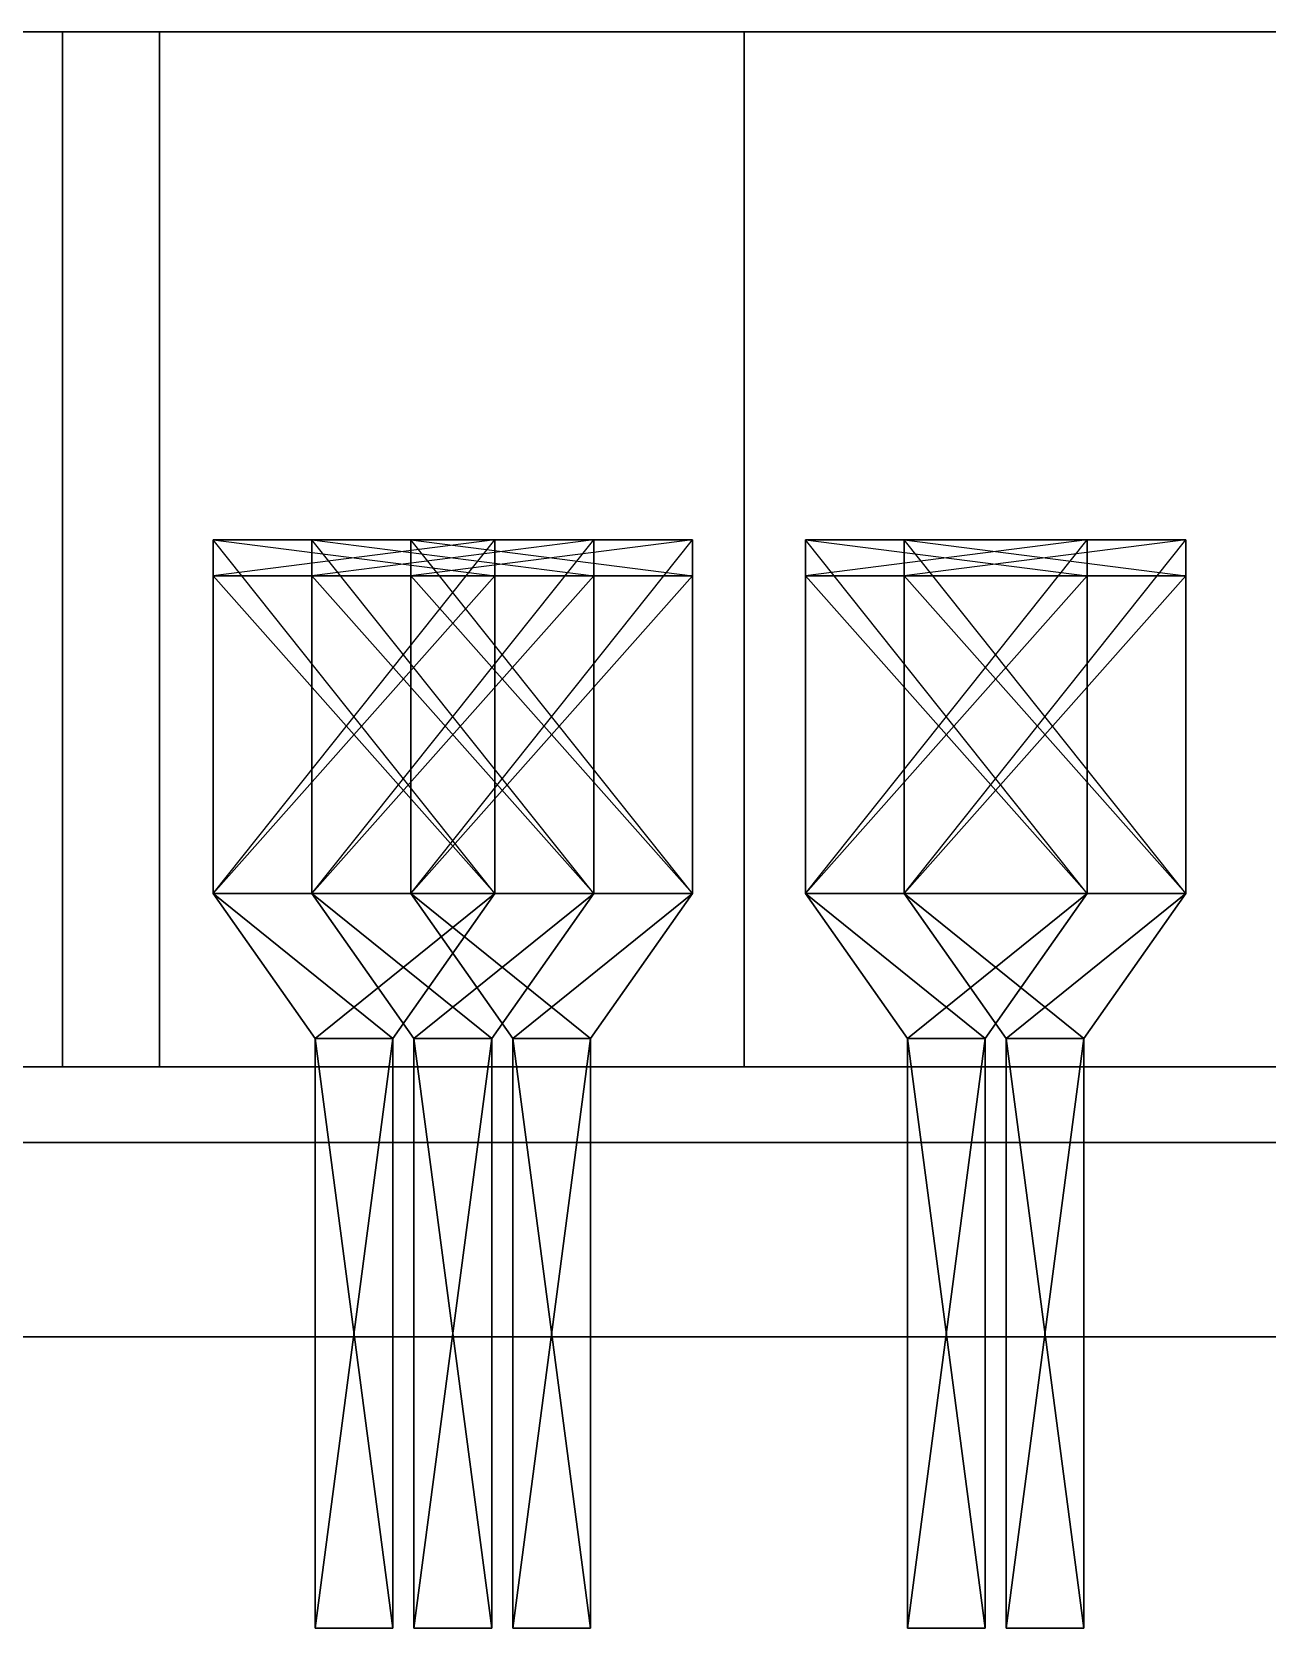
# Model space of a CAD drawing. Extents: x -2.5 to 50.3, y -2 to 6.5.
# Drawn here: x 20.69 to 27.05, y -2 to 6.22 of the extents above; entities that cross this region are included whole.
import ezdxf

# ---------------------------------------------------------------- set-up
doc = ezdxf.new("R2010")
doc.units = 0
doc.layers.add('UB3D', color=1, linetype='CONTINUOUS')

msp = doc.modelspace()

# ---------------------------------------------------------------- linework, layer by layer
at = {"layer": 'UB3D', "color": 27}
for points in [[(2.56, 0.89, -51.69), (24.36, 0.89, -51.69), (24.36, 6.22, -51.69), (2.56, 6.22, -51.69)], [(24.36, 0.89, -59.56), (2.56, 0.89, -59.56), (2.56, 6.22, -59.56), (24.36, 6.22, -59.56)], [(2.56, 6.22, -59.56), (24.36, 6.22, -59.56), (24.36, 6.22, -51.69)], [(2.56, 6.22, -59.56), (24.36, 6.22, -51.69), (2.56, 6.22, -51.69)], [(42.65, 0.89, -12.82), (20.85, 0.89, -12.82), (20.85, 6.22, -12.82), (42.65, 6.22, -12.82)], [(20.85, 0.89, -12.82), (20.85, 0.89, -4.95), (20.85, 6.22, -4.95), (20.85, 6.22, -12.82)], [(20.85, 0.89, -4.95), (42.65, 0.89, -4.95), (42.65, 6.22, -4.95), (20.85, 6.22, -4.95)], [(42.65, 6.22, -4.95), (20.85, 6.22, -4.95), (20.85, 6.22, -12.82)], [(42.65, 6.22, -4.95), (20.85, 6.22, -12.82), (42.65, 6.22, -12.82)], [(43.15, 0.89, -27.55), (21.35, 0.89, -27.55), (21.35, 6.22, -27.55), (43.15, 6.22, -27.55)], [(21.35, 0.89, -27.55), (21.35, 0.89, -19.68), (21.35, 6.22, -19.68), (21.35, 6.22, -27.55)], [(21.35, 0.89, -19.68), (43.15, 0.89, -19.68), (43.15, 6.22, -19.68), (21.35, 6.22, -19.68)], [(43.15, 6.22, -19.68), (21.35, 6.22, -19.68), (21.35, 6.22, -27.55)], [(43.15, 6.22, -19.68), (21.35, 6.22, -27.55), (43.15, 6.22, -27.55)], [(24.36, 0.89, -51.69), (24.36, 0.89, -59.56), (24.36, 6.22, -59.56), (24.36, 6.22, -51.69)], [(2.56, 0.89, -51.69), (24.36, 0.89, -51.69), (24.36, 0.89, -59.56)], [(2.56, 0.89, -51.69), (24.36, 0.89, -59.56), (2.56, 0.89, -59.56)], [(42.65, 0.89, -12.82), (20.85, 0.89, -12.82), (20.85, 0.89, -4.95)], [(42.65, 0.89, -12.82), (20.85, 0.89, -4.95), (42.65, 0.89, -4.95)], [(43.15, 0.89, -27.55), (21.35, 0.89, -27.55), (21.35, 0.89, -19.68)], [(43.15, 0.89, -27.55), (21.35, 0.89, -19.68), (43.15, 0.89, -19.68)]]:
    msp.add_3dface(points, dxfattribs=at)
at = {"layer": 'UB3D', "color": 254}
for points in [[(21.627, 1.783375, -51.716), (23.077, 1.783375, -51.716), (21.627, 3.605, -51.716)], [(23.077, 1.783375, -51.716), (21.627, 3.605, -51.716), (23.077, 3.605, -51.716)], [(21.627, 3.605, -51.716), (23.077, 3.605, -51.716), (21.627, 3.605, -53.816)], [(23.077, 3.605, -51.716), (21.627, 3.605, -53.816), (23.077, 3.605, -53.816)], [(21.627, 3.605, -53.816), (23.077, 3.605, -53.816), (21.627, 3.418166, -53.816)], [(23.077, 3.605, -53.816), (21.627, 3.418166, -53.816), (23.077, 3.418166, -53.816)], [(21.627, 1.783375, -51.716), (21.627, 3.418166, -51.916), (21.627, 3.605, -51.716)], [(21.627, 3.418166, -51.916), (21.627, 3.605, -51.716), (21.627, 3.418166, -53.816)], [(21.627, 3.605, -51.716), (21.627, 3.418166, -53.816), (21.627, 3.605, -53.816)], [(23.077, 1.783375, -59.536), (21.627, 1.783375, -59.536), (23.077, 3.605, -59.536)], [(21.627, 1.783375, -59.536), (23.077, 3.605, -59.536), (21.627, 3.605, -59.536)], [(23.077, 3.605, -59.536), (21.627, 3.605, -59.536), (23.077, 3.605, -57.436)], [(21.627, 3.605, -59.536), (23.077, 3.605, -57.436), (21.627, 3.605, -57.436)], [(23.077, 3.605, -57.436), (21.627, 3.605, -57.436), (23.077, 3.418166, -57.436)], [(21.627, 3.605, -57.436), (23.077, 3.418166, -57.436), (21.627, 3.418166, -57.436)], [(21.627, 1.783375, -59.536), (21.627, 1.783375, -59.336), (21.627, 3.605, -59.536)], [(21.627, 1.783375, -59.336), (21.627, 3.605, -59.536), (21.627, 3.418166, -59.336)], [(21.627, 3.605, -59.536), (21.627, 3.418166, -59.336), (21.627, 3.605, -57.436)], [(21.627, 3.418166, -59.336), (21.627, 3.605, -57.436), (21.627, 3.418166, -57.436)], [(22.135, 1.783375, -4.98), (23.585, 1.783375, -4.98), (22.135, 3.605, -4.98)], [(23.585, 1.783375, -4.98), (22.135, 3.605, -4.98), (23.585, 3.605, -4.98)], [(22.135, 3.605, -4.98), (23.585, 3.605, -4.98), (22.135, 3.605, -7.08)], [(23.585, 3.605, -4.98), (22.135, 3.605, -7.08), (23.585, 3.605, -7.08)], [(22.135, 3.605, -7.08), (23.585, 3.605, -7.08), (22.135, 3.418166, -7.08)], [(23.585, 3.605, -7.08), (22.135, 3.418166, -7.08), (23.585, 3.418166, -7.08)], [(22.135, 1.783375, -4.98), (22.135, 3.418166, -5.18), (22.135, 3.605, -4.98)], [(22.135, 3.418166, -5.18), (22.135, 3.605, -4.98), (22.135, 3.418166, -7.08)], [(22.135, 3.605, -4.98), (22.135, 3.418166, -7.08), (22.135, 3.605, -7.08)], [(23.585, 1.783375, -12.8), (22.135, 1.783375, -12.8), (23.585, 3.605, -12.8)], [(22.135, 1.783375, -12.8), (23.585, 3.605, -12.8), (22.135, 3.605, -12.8)], [(23.585, 3.605, -12.8), (22.135, 3.605, -12.8), (23.585, 3.605, -10.7)], [(22.135, 3.605, -12.8), (23.585, 3.605, -10.7), (22.135, 3.605, -10.7)], [(23.585, 3.605, -10.7), (22.135, 3.605, -10.7), (23.585, 3.418166, -10.7)], [(22.135, 3.605, -10.7), (23.585, 3.418166, -10.7), (22.135, 3.418166, -10.7)], [(22.135, 1.783375, -12.8), (22.135, 1.783375, -12.6), (22.135, 3.605, -12.8)], [(22.135, 1.783375, -12.6), (22.135, 3.605, -12.8), (22.135, 3.418166, -12.6)], [(22.135, 3.605, -12.8), (22.135, 3.418166, -12.6), (22.135, 3.605, -10.7)], [(22.135, 3.418166, -12.6), (22.135, 3.605, -10.7), (22.135, 3.418166, -10.7)], [(22.643, 1.783375, -19.712), (24.093, 1.783375, -19.712), (22.643, 3.605, -19.712)], [(24.093, 1.783375, -19.712), (22.643, 3.605, -19.712), (24.093, 3.605, -19.712)], [(22.643, 3.605, -19.712), (24.093, 3.605, -19.712), (22.643, 3.605, -21.812)], [(24.093, 3.605, -19.712), (22.643, 3.605, -21.812), (24.093, 3.605, -21.812)], [(22.643, 3.605, -21.812), (24.093, 3.605, -21.812), (22.643, 3.418166, -21.812)], [(24.093, 3.605, -21.812), (22.643, 3.418166, -21.812), (24.093, 3.418166, -21.812)], [(22.643, 1.783375, -19.712), (22.643, 3.418166, -19.912), (22.643, 3.605, -19.712)], [(22.643, 3.418166, -19.912), (22.643, 3.605, -19.712), (22.643, 3.418166, -21.812)], [(22.643, 3.605, -19.712), (22.643, 3.418166, -21.812), (22.643, 3.605, -21.812)], [(24.093, 1.783375, -27.532), (22.643, 1.783375, -27.532), (24.093, 3.605, -27.532)], [(22.643, 1.783375, -27.532), (24.093, 3.605, -27.532), (22.643, 3.605, -27.532)], [(24.093, 3.605, -27.532), (22.643, 3.605, -27.532), (24.093, 3.605, -25.432)], [(22.643, 3.605, -27.532), (24.093, 3.605, -25.432), (22.643, 3.605, -25.432)], [(24.093, 3.605, -25.432), (22.643, 3.605, -25.432), (24.093, 3.418166, -25.432)], [(22.643, 3.605, -25.432), (24.093, 3.418166, -25.432), (22.643, 3.418166, -25.432)], [(22.643, 1.783375, -27.532), (22.643, 1.783375, -27.332), (22.643, 3.605, -27.532)], [(22.643, 1.783375, -27.332), (22.643, 3.605, -27.532), (22.643, 3.418166, -27.332)], [(22.643, 3.605, -27.532), (22.643, 3.418166, -27.332), (22.643, 3.605, -25.432)], [(22.643, 3.418166, -27.332), (22.643, 3.605, -25.432), (22.643, 3.418166, -25.432)], [(23.077, 1.783375, -51.716), (23.077, 1.783375, -51.916), (23.077, 3.605, -51.716)], [(23.077, 1.783375, -51.916), (23.077, 3.605, -51.716), (23.077, 3.418166, -51.916)], [(23.077, 3.605, -51.716), (23.077, 3.418166, -51.916), (23.077, 3.605, -53.816)], [(23.077, 3.418166, -51.916), (23.077, 3.605, -53.816), (23.077, 3.418166, -53.816)], [(23.077, 1.783375, -59.536), (23.077, 3.418166, -59.336), (23.077, 3.605, -59.536)], [(23.077, 3.418166, -59.336), (23.077, 3.605, -59.536), (23.077, 3.418166, -57.436)], [(23.077, 3.605, -59.536), (23.077, 3.418166, -57.436), (23.077, 3.605, -57.436)], [(23.585, 1.783375, -4.98), (23.585, 1.783375, -5.18), (23.585, 3.605, -4.98)], [(23.585, 1.783375, -5.18), (23.585, 3.605, -4.98), (23.585, 3.418166, -5.18)], [(23.585, 3.605, -4.98), (23.585, 3.418166, -5.18), (23.585, 3.605, -7.08)], [(23.585, 3.418166, -5.18), (23.585, 3.605, -7.08), (23.585, 3.418166, -7.08)], [(23.585, 1.783375, -12.8), (23.585, 3.418166, -12.6), (23.585, 3.605, -12.8)], [(23.585, 3.418166, -12.6), (23.585, 3.605, -12.8), (23.585, 3.418166, -10.7)], [(23.585, 3.605, -12.8), (23.585, 3.418166, -10.7), (23.585, 3.605, -10.7)], [(24.093, 1.783375, -19.712), (24.093, 1.783375, -19.912), (24.093, 3.605, -19.712)], [(24.093, 1.783375, -19.912), (24.093, 3.605, -19.712), (24.093, 3.418166, -19.912)], [(24.093, 3.605, -19.712), (24.093, 3.418166, -19.912), (24.093, 3.605, -21.812)], [(24.093, 3.418166, -19.912), (24.093, 3.605, -21.812), (24.093, 3.418166, -21.812)], [(24.093, 1.783375, -27.532), (24.093, 3.418166, -27.332), (24.093, 3.605, -27.532)], [(24.093, 3.418166, -27.332), (24.093, 3.605, -27.532), (24.093, 3.418166, -25.432)], [(24.093, 3.605, -27.532), (24.093, 3.418166, -25.432), (24.093, 3.605, -25.432)], [(26.125, 1.783375, -12.8), (24.675, 1.783375, -12.8), (26.125, 3.605, -12.8)], [(24.675, 1.783375, -12.8), (26.125, 3.605, -12.8), (24.675, 3.605, -12.8)], [(26.125, 3.605, -12.8), (24.675, 3.605, -12.8), (26.125, 3.605, -10.7)], [(24.675, 3.605, -12.8), (26.125, 3.605, -10.7), (24.675, 3.605, -10.7)], [(26.125, 3.605, -10.7), (24.675, 3.605, -10.7), (26.125, 3.418166, -10.7)], [(24.675, 3.605, -10.7), (26.125, 3.418166, -10.7), (24.675, 3.418166, -10.7)], [(24.675, 1.783375, -12.8), (24.675, 1.783375, -12.6), (24.675, 3.605, -12.8)], [(24.675, 1.783375, -12.6), (24.675, 3.605, -12.8), (24.675, 3.418166, -12.6)], [(24.675, 3.605, -12.8), (24.675, 3.418166, -12.6), (24.675, 3.605, -10.7)], [(24.675, 3.418166, -12.6), (24.675, 3.605, -10.7), (24.675, 3.418166, -10.7)], [(24.675, 1.783375, -4.98), (26.125, 1.783375, -4.98), (24.675, 3.605, -4.98)], [(26.125, 1.783375, -4.98), (24.675, 3.605, -4.98), (26.125, 3.605, -4.98)], [(24.675, 3.605, -4.98), (26.125, 3.605, -4.98), (24.675, 3.605, -7.08)], [(26.125, 3.605, -4.98), (24.675, 3.605, -7.08), (26.125, 3.605, -7.08)], [(24.675, 3.605, -7.08), (26.125, 3.605, -7.08), (24.675, 3.418166, -7.08)], [(26.125, 3.605, -7.08), (24.675, 3.418166, -7.08), (26.125, 3.418166, -7.08)], [(24.675, 1.783375, -4.98), (24.675, 3.418166, -5.18), (24.675, 3.605, -4.98)], [(24.675, 3.418166, -5.18), (24.675, 3.605, -4.98), (24.675, 3.418166, -7.08)], [(24.675, 3.605, -4.98), (24.675, 3.418166, -7.08), (24.675, 3.605, -7.08)], [(26.633, 1.783375, -27.532), (25.183, 1.783375, -27.532), (26.633, 3.605, -27.532)], [(25.183, 1.783375, -27.532), (26.633, 3.605, -27.532), (25.183, 3.605, -27.532)], [(26.633, 3.605, -27.532), (25.183, 3.605, -27.532), (26.633, 3.605, -25.432)], [(25.183, 3.605, -27.532), (26.633, 3.605, -25.432), (25.183, 3.605, -25.432)], [(26.633, 3.605, -25.432), (25.183, 3.605, -25.432), (26.633, 3.418166, -25.432)], [(25.183, 3.605, -25.432), (26.633, 3.418166, -25.432), (25.183, 3.418166, -25.432)], [(25.183, 1.783375, -27.532), (25.183, 1.783375, -27.332), (25.183, 3.605, -27.532)], [(25.183, 1.783375, -27.332), (25.183, 3.605, -27.532), (25.183, 3.418166, -27.332)], [(25.183, 3.605, -27.532), (25.183, 3.418166, -27.332), (25.183, 3.605, -25.432)], [(25.183, 3.418166, -27.332), (25.183, 3.605, -25.432), (25.183, 3.418166, -25.432)], [(25.183, 1.783375, -19.712), (26.633, 1.783375, -19.712), (25.183, 3.605, -19.712)], [(26.633, 1.783375, -19.712), (25.183, 3.605, -19.712), (26.633, 3.605, -19.712)], [(25.183, 3.605, -19.712), (26.633, 3.605, -19.712), (25.183, 3.605, -21.812)], [(26.633, 3.605, -19.712), (25.183, 3.605, -21.812), (26.633, 3.605, -21.812)], [(25.183, 3.605, -21.812), (26.633, 3.605, -21.812), (25.183, 3.418166, -21.812)], [(26.633, 3.605, -21.812), (25.183, 3.418166, -21.812), (26.633, 3.418166, -21.812)], [(25.183, 1.783375, -19.712), (25.183, 3.418166, -19.912), (25.183, 3.605, -19.712)], [(25.183, 3.418166, -19.912), (25.183, 3.605, -19.712), (25.183, 3.418166, -21.812)], [(25.183, 3.605, -19.712), (25.183, 3.418166, -21.812), (25.183, 3.605, -21.812)], [(26.125, 1.783375, -12.8), (26.125, 3.418166, -12.6), (26.125, 3.605, -12.8)], [(26.125, 3.418166, -12.6), (26.125, 3.605, -12.8), (26.125, 3.418166, -10.7)], [(26.125, 3.605, -12.8), (26.125, 3.418166, -10.7), (26.125, 3.605, -10.7)], [(26.125, 1.783375, -4.98), (26.125, 1.783375, -5.18), (26.125, 3.605, -4.98)], [(26.125, 1.783375, -5.18), (26.125, 3.605, -4.98), (26.125, 3.418166, -5.18)], [(26.125, 3.605, -4.98), (26.125, 3.418166, -5.18), (26.125, 3.605, -7.08)], [(26.125, 3.418166, -5.18), (26.125, 3.605, -7.08), (26.125, 3.418166, -7.08)], [(26.633, 1.783375, -27.532), (26.633, 3.418166, -27.332), (26.633, 3.605, -27.532)], [(26.633, 3.418166, -27.332), (26.633, 3.605, -27.532), (26.633, 3.418166, -25.432)], [(26.633, 3.605, -27.532), (26.633, 3.418166, -25.432), (26.633, 3.605, -25.432)], [(26.633, 1.783375, -19.712), (26.633, 1.783375, -19.912), (26.633, 3.605, -19.712)], [(26.633, 1.783375, -19.912), (26.633, 3.605, -19.712), (26.633, 3.418166, -19.912)], [(26.633, 3.605, -19.712), (26.633, 3.418166, -19.912), (26.633, 3.605, -21.812)], [(26.633, 3.418166, -19.912), (26.633, 3.605, -21.812), (26.633, 3.418166, -21.812)], [(21.627, 3.418166, -53.816), (23.077, 3.418166, -53.816), (21.627, 3.418166, -51.916)], [(23.077, 3.418166, -53.816), (21.627, 3.418166, -51.916), (23.077, 3.418166, -51.916)], [(21.627, 3.418166, -51.916), (23.077, 3.418166, -51.916), (21.627, 1.783375, -51.916)], [(23.077, 3.418166, -51.916), (21.627, 1.783375, -51.916), (23.077, 1.783375, -51.916)], [(21.627, 1.783375, -51.916), (21.627, 1.783375, -51.716), (21.627, 3.418166, -51.916)], [(23.077, 3.418166, -57.436), (21.627, 3.418166, -57.436), (23.077, 3.418166, -59.336)], [(21.627, 3.418166, -57.436), (23.077, 3.418166, -59.336), (21.627, 3.418166, -59.336)], [(23.077, 3.418166, -59.336), (21.627, 3.418166, -59.336), (23.077, 1.783375, -59.336)], [(21.627, 3.418166, -59.336), (23.077, 1.783375, -59.336), (21.627, 1.783375, -59.336)], [(22.135, 3.418166, -7.08), (23.585, 3.418166, -7.08), (22.135, 3.418166, -5.18)], [(23.585, 3.418166, -7.08), (22.135, 3.418166, -5.18), (23.585, 3.418166, -5.18)], [(22.135, 3.418166, -5.18), (23.585, 3.418166, -5.18), (22.135, 1.783375, -5.18)], [(23.585, 3.418166, -5.18), (22.135, 1.783375, -5.18), (23.585, 1.783375, -5.18)], [(22.135, 1.783375, -5.18), (22.135, 1.783375, -4.98), (22.135, 3.418166, -5.18)], [(23.585, 3.418166, -10.7), (22.135, 3.418166, -10.7), (23.585, 3.418166, -12.6)], [(22.135, 3.418166, -10.7), (23.585, 3.418166, -12.6), (22.135, 3.418166, -12.6)], [(23.585, 3.418166, -12.6), (22.135, 3.418166, -12.6), (23.585, 1.783375, -12.6)], [(22.135, 3.418166, -12.6), (23.585, 1.783375, -12.6), (22.135, 1.783375, -12.6)], [(22.643, 3.418166, -21.812), (24.093, 3.418166, -21.812), (22.643, 3.418166, -19.912)], [(24.093, 3.418166, -21.812), (22.643, 3.418166, -19.912), (24.093, 3.418166, -19.912)], [(22.643, 3.418166, -19.912), (24.093, 3.418166, -19.912), (22.643, 1.783375, -19.912)], [(24.093, 3.418166, -19.912), (22.643, 1.783375, -19.912), (24.093, 1.783375, -19.912)], [(22.643, 1.783375, -19.912), (22.643, 1.783375, -19.712), (22.643, 3.418166, -19.912)], [(24.093, 3.418166, -25.432), (22.643, 3.418166, -25.432), (24.093, 3.418166, -27.332)], [(22.643, 3.418166, -25.432), (24.093, 3.418166, -27.332), (22.643, 3.418166, -27.332)], [(24.093, 3.418166, -27.332), (22.643, 3.418166, -27.332), (24.093, 1.783375, -27.332)], [(22.643, 3.418166, -27.332), (24.093, 1.783375, -27.332), (22.643, 1.783375, -27.332)], [(23.077, 1.783375, -59.336), (23.077, 1.783375, -59.536), (23.077, 3.418166, -59.336)], [(23.585, 1.783375, -12.6), (23.585, 1.783375, -12.8), (23.585, 3.418166, -12.6)], [(24.093, 1.783375, -27.332), (24.093, 1.783375, -27.532), (24.093, 3.418166, -27.332)], [(26.125, 3.418166, -10.7), (24.675, 3.418166, -10.7), (26.125, 3.418166, -12.6)], [(24.675, 3.418166, -10.7), (26.125, 3.418166, -12.6), (24.675, 3.418166, -12.6)], [(26.125, 3.418166, -12.6), (24.675, 3.418166, -12.6), (26.125, 1.783375, -12.6)], [(24.675, 3.418166, -12.6), (26.125, 1.783375, -12.6), (24.675, 1.783375, -12.6)], [(24.675, 3.418166, -7.08), (26.125, 3.418166, -7.08), (24.675, 3.418166, -5.18)], [(26.125, 3.418166, -7.08), (24.675, 3.418166, -5.18), (26.125, 3.418166, -5.18)], [(24.675, 3.418166, -5.18), (26.125, 3.418166, -5.18), (24.675, 1.783375, -5.18)], [(26.125, 3.418166, -5.18), (24.675, 1.783375, -5.18), (26.125, 1.783375, -5.18)], [(24.675, 1.783375, -5.18), (24.675, 1.783375, -4.98), (24.675, 3.418166, -5.18)], [(26.633, 3.418166, -25.432), (25.183, 3.418166, -25.432), (26.633, 3.418166, -27.332)], [(25.183, 3.418166, -25.432), (26.633, 3.418166, -27.332), (25.183, 3.418166, -27.332)], [(26.633, 3.418166, -27.332), (25.183, 3.418166, -27.332), (26.633, 1.783375, -27.332)], [(25.183, 3.418166, -27.332), (26.633, 1.783375, -27.332), (25.183, 1.783375, -27.332)], [(25.183, 3.418166, -21.812), (26.633, 3.418166, -21.812), (25.183, 3.418166, -19.912)], [(26.633, 3.418166, -21.812), (25.183, 3.418166, -19.912), (26.633, 3.418166, -19.912)], [(25.183, 3.418166, -19.912), (26.633, 3.418166, -19.912), (25.183, 1.783375, -19.912)], [(26.633, 3.418166, -19.912), (25.183, 1.783375, -19.912), (26.633, 1.783375, -19.912)], [(25.183, 1.783375, -19.912), (25.183, 1.783375, -19.712), (25.183, 3.418166, -19.912)], [(26.125, 1.783375, -12.6), (26.125, 1.783375, -12.8), (26.125, 3.418166, -12.6)], [(26.633, 1.783375, -27.332), (26.633, 1.783375, -27.532), (26.633, 3.418166, -27.332)], [(22.152, 1.036041, -51.716), (22.552, 1.036041, -51.716), (21.627, 1.783375, -51.716)], [(22.552, 1.036041, -51.716), (21.627, 1.783375, -51.716), (23.077, 1.783375, -51.716)], [(21.627, 1.783375, -51.916), (23.077, 1.783375, -51.916), (22.152, 1.036041, -51.916)], [(22.152, 1.036041, -51.916), (22.152, 1.036041, -51.716), (21.627, 1.783375, -51.916)], [(22.152, 1.036041, -51.716), (21.627, 1.783375, -51.916), (21.627, 1.783375, -51.716)], [(22.152, 1.036041, -59.536), (23.077, 1.783375, -59.536), (21.627, 1.783375, -59.536)], [(23.077, 1.783375, -59.336), (21.627, 1.783375, -59.336), (22.552, 1.036041, -59.336)], [(21.627, 1.783375, -59.336), (22.552, 1.036041, -59.336), (22.152, 1.036041, -59.336)], [(22.152, 1.036041, -59.536), (22.152, 1.036041, -59.336), (21.627, 1.783375, -59.536)], [(22.152, 1.036041, -59.336), (21.627, 1.783375, -59.536), (21.627, 1.783375, -59.336)], [(22.66, 1.036041, -4.98), (23.06, 1.036041, -4.98), (22.135, 1.783375, -4.98)], [(23.06, 1.036041, -4.98), (22.135, 1.783375, -4.98), (23.585, 1.783375, -4.98)], [(22.135, 1.783375, -5.18), (23.585, 1.783375, -5.18), (22.66, 1.036041, -5.18)], [(22.66, 1.036041, -5.18), (22.66, 1.036041, -4.98), (22.135, 1.783375, -5.18)], [(22.66, 1.036041, -4.98), (22.135, 1.783375, -5.18), (22.135, 1.783375, -4.98)], [(22.66, 1.036041, -12.8), (23.585, 1.783375, -12.8), (22.135, 1.783375, -12.8)], [(23.585, 1.783375, -12.6), (22.135, 1.783375, -12.6), (23.06, 1.036041, -12.6)], [(22.135, 1.783375, -12.6), (23.06, 1.036041, -12.6), (22.66, 1.036041, -12.6)], [(22.66, 1.036041, -12.8), (22.66, 1.036041, -12.6), (22.135, 1.783375, -12.8)], [(22.66, 1.036041, -12.6), (22.135, 1.783375, -12.8), (22.135, 1.783375, -12.6)], [(23.077, 1.783375, -51.916), (22.152, 1.036041, -51.916), (22.552, 1.036041, -51.916)], [(22.552, 1.036041, -59.536), (22.152, 1.036041, -59.536), (23.077, 1.783375, -59.536)], [(22.552, 1.036041, -51.716), (22.552, 1.036041, -51.916), (23.077, 1.783375, -51.716)], [(22.552, 1.036041, -51.916), (23.077, 1.783375, -51.716), (23.077, 1.783375, -51.916)], [(22.552, 1.036041, -59.336), (22.552, 1.036041, -59.536), (23.077, 1.783375, -59.336)], [(22.552, 1.036041, -59.536), (23.077, 1.783375, -59.336), (23.077, 1.783375, -59.536)], [(23.168, 1.036041, -19.712), (23.568, 1.036041, -19.712), (22.643, 1.783375, -19.712)], [(23.568, 1.036041, -19.712), (22.643, 1.783375, -19.712), (24.093, 1.783375, -19.712)], [(22.643, 1.783375, -19.912), (24.093, 1.783375, -19.912), (23.168, 1.036041, -19.912)], [(23.168, 1.036041, -19.912), (23.168, 1.036041, -19.712), (22.643, 1.783375, -19.912)], [(23.168, 1.036041, -19.712), (22.643, 1.783375, -19.912), (22.643, 1.783375, -19.712)], [(23.168, 1.036041, -27.532), (24.093, 1.783375, -27.532), (22.643, 1.783375, -27.532)], [(24.093, 1.783375, -27.332), (22.643, 1.783375, -27.332), (23.568, 1.036041, -27.332)], [(22.643, 1.783375, -27.332), (23.568, 1.036041, -27.332), (23.168, 1.036041, -27.332)], [(23.168, 1.036041, -27.532), (23.168, 1.036041, -27.332), (22.643, 1.783375, -27.532)], [(23.168, 1.036041, -27.332), (22.643, 1.783375, -27.532), (22.643, 1.783375, -27.332)], [(23.585, 1.783375, -5.18), (22.66, 1.036041, -5.18), (23.06, 1.036041, -5.18)], [(23.06, 1.036041, -12.8), (22.66, 1.036041, -12.8), (23.585, 1.783375, -12.8)], [(23.06, 1.036041, -4.98), (23.06, 1.036041, -5.18), (23.585, 1.783375, -4.98)], [(23.06, 1.036041, -5.18), (23.585, 1.783375, -4.98), (23.585, 1.783375, -5.18)], [(23.06, 1.036041, -12.6), (23.06, 1.036041, -12.8), (23.585, 1.783375, -12.6)], [(23.06, 1.036041, -12.8), (23.585, 1.783375, -12.6), (23.585, 1.783375, -12.8)], [(24.093, 1.783375, -19.912), (23.168, 1.036041, -19.912), (23.568, 1.036041, -19.912)], [(23.568, 1.036041, -27.532), (23.168, 1.036041, -27.532), (24.093, 1.783375, -27.532)], [(23.568, 1.036041, -19.712), (23.568, 1.036041, -19.912), (24.093, 1.783375, -19.712)], [(23.568, 1.036041, -19.912), (24.093, 1.783375, -19.712), (24.093, 1.783375, -19.912)], [(23.568, 1.036041, -27.332), (23.568, 1.036041, -27.532), (24.093, 1.783375, -27.332)], [(23.568, 1.036041, -27.532), (24.093, 1.783375, -27.332), (24.093, 1.783375, -27.532)], [(25.2, 1.036041, -12.8), (26.125, 1.783375, -12.8), (24.675, 1.783375, -12.8)], [(26.125, 1.783375, -12.6), (24.675, 1.783375, -12.6), (25.6, 1.036041, -12.6)], [(24.675, 1.783375, -12.6), (25.6, 1.036041, -12.6), (25.2, 1.036041, -12.6)], [(25.2, 1.036041, -12.8), (25.2, 1.036041, -12.6), (24.675, 1.783375, -12.8)], [(25.2, 1.036041, -12.6), (24.675, 1.783375, -12.8), (24.675, 1.783375, -12.6)], [(25.2, 1.036041, -4.98), (25.6, 1.036041, -4.98), (24.675, 1.783375, -4.98)], [(25.6, 1.036041, -4.98), (24.675, 1.783375, -4.98), (26.125, 1.783375, -4.98)], [(24.675, 1.783375, -5.18), (26.125, 1.783375, -5.18), (25.2, 1.036041, -5.18)], [(25.2, 1.036041, -5.18), (25.2, 1.036041, -4.98), (24.675, 1.783375, -5.18)], [(25.2, 1.036041, -4.98), (24.675, 1.783375, -5.18), (24.675, 1.783375, -4.98)], [(25.708, 1.036041, -27.532), (26.633, 1.783375, -27.532), (25.183, 1.783375, -27.532)], [(26.633, 1.783375, -27.332), (25.183, 1.783375, -27.332), (26.108, 1.036041, -27.332)], [(25.183, 1.783375, -27.332), (26.108, 1.036041, -27.332), (25.708, 1.036041, -27.332)], [(25.708, 1.036041, -27.532), (25.708, 1.036041, -27.332), (25.183, 1.783375, -27.532)], [(25.708, 1.036041, -27.332), (25.183, 1.783375, -27.532), (25.183, 1.783375, -27.332)], [(25.708, 1.036041, -19.712), (26.108, 1.036041, -19.712), (25.183, 1.783375, -19.712)], [(26.108, 1.036041, -19.712), (25.183, 1.783375, -19.712), (26.633, 1.783375, -19.712)], [(25.183, 1.783375, -19.912), (26.633, 1.783375, -19.912), (25.708, 1.036041, -19.912)], [(25.708, 1.036041, -19.912), (25.708, 1.036041, -19.712), (25.183, 1.783375, -19.912)], [(25.708, 1.036041, -19.712), (25.183, 1.783375, -19.912), (25.183, 1.783375, -19.712)], [(25.6, 1.036041, -12.8), (25.2, 1.036041, -12.8), (26.125, 1.783375, -12.8)], [(26.125, 1.783375, -5.18), (25.2, 1.036041, -5.18), (25.6, 1.036041, -5.18)], [(25.6, 1.036041, -12.6), (25.6, 1.036041, -12.8), (26.125, 1.783375, -12.6)], [(25.6, 1.036041, -12.8), (26.125, 1.783375, -12.6), (26.125, 1.783375, -12.8)], [(25.6, 1.036041, -4.98), (25.6, 1.036041, -5.18), (26.125, 1.783375, -4.98)], [(25.6, 1.036041, -5.18), (26.125, 1.783375, -4.98), (26.125, 1.783375, -5.18)], [(26.108, 1.036041, -27.532), (25.708, 1.036041, -27.532), (26.633, 1.783375, -27.532)], [(26.633, 1.783375, -19.912), (25.708, 1.036041, -19.912), (26.108, 1.036041, -19.912)], [(26.108, 1.036041, -27.332), (26.108, 1.036041, -27.532), (26.633, 1.783375, -27.332)], [(26.108, 1.036041, -27.532), (26.633, 1.783375, -27.332), (26.633, 1.783375, -27.532)], [(26.108, 1.036041, -19.712), (26.108, 1.036041, -19.912), (26.633, 1.783375, -19.712)], [(26.108, 1.036041, -19.912), (26.633, 1.783375, -19.712), (26.633, 1.783375, -19.912)], [(22.152, -2, -51.716), (22.552, -2, -51.716), (22.152, 1.036041, -51.716)], [(22.552, -2, -51.716), (22.152, 1.036041, -51.716), (22.552, 1.036041, -51.716)], [(22.152, 1.036041, -51.916), (22.552, 1.036041, -51.916), (22.152, -2, -51.916)], [(22.552, 1.036041, -51.916), (22.152, -2, -51.916), (22.552, -2, -51.916)], [(22.152, -2, -51.916), (22.152, -2, -51.716), (22.152, 1.036041, -51.916)], [(22.152, -2, -51.716), (22.152, 1.036041, -51.916), (22.152, 1.036041, -51.716)], [(22.552, -2, -59.536), (22.152, -2, -59.536), (22.552, 1.036041, -59.536)], [(22.152, -2, -59.536), (22.552, 1.036041, -59.536), (22.152, 1.036041, -59.536)], [(22.552, 1.036041, -59.336), (22.152, 1.036041, -59.336), (22.552, -2, -59.336)], [(22.152, 1.036041, -59.336), (22.552, -2, -59.336), (22.152, -2, -59.336)], [(22.152, -2, -59.536), (22.152, -2, -59.336), (22.152, 1.036041, -59.536)], [(22.152, -2, -59.336), (22.152, 1.036041, -59.536), (22.152, 1.036041, -59.336)], [(22.552, -2, -51.716), (22.552, -2, -51.916), (22.552, 1.036041, -51.716)], [(22.552, -2, -51.916), (22.552, 1.036041, -51.716), (22.552, 1.036041, -51.916)], [(22.552, -2, -59.336), (22.552, -2, -59.536), (22.552, 1.036041, -59.336)], [(22.552, -2, -59.536), (22.552, 1.036041, -59.336), (22.552, 1.036041, -59.536)], [(22.66, -2, -4.98), (23.06, -2, -4.98), (22.66, 1.036041, -4.98)], [(23.06, -2, -4.98), (22.66, 1.036041, -4.98), (23.06, 1.036041, -4.98)], [(22.66, 1.036041, -5.18), (23.06, 1.036041, -5.18), (22.66, -2, -5.18)], [(23.06, 1.036041, -5.18), (22.66, -2, -5.18), (23.06, -2, -5.18)], [(22.66, -2, -5.18), (22.66, -2, -4.98), (22.66, 1.036041, -5.18)], [(22.66, -2, -4.98), (22.66, 1.036041, -5.18), (22.66, 1.036041, -4.98)], [(23.06, -2, -12.8), (22.66, -2, -12.8), (23.06, 1.036041, -12.8)], [(22.66, -2, -12.8), (23.06, 1.036041, -12.8), (22.66, 1.036041, -12.8)], [(23.06, 1.036041, -12.6), (22.66, 1.036041, -12.6), (23.06, -2, -12.6)], [(22.66, 1.036041, -12.6), (23.06, -2, -12.6), (22.66, -2, -12.6)], [(22.66, -2, -12.8), (22.66, -2, -12.6), (22.66, 1.036041, -12.8)], [(22.66, -2, -12.6), (22.66, 1.036041, -12.8), (22.66, 1.036041, -12.6)], [(23.06, -2, -4.98), (23.06, -2, -5.18), (23.06, 1.036041, -4.98)], [(23.06, -2, -5.18), (23.06, 1.036041, -4.98), (23.06, 1.036041, -5.18)], [(23.06, -2, -12.6), (23.06, -2, -12.8), (23.06, 1.036041, -12.6)], [(23.06, -2, -12.8), (23.06, 1.036041, -12.6), (23.06, 1.036041, -12.8)], [(23.168, -2, -19.712), (23.568, -2, -19.712), (23.168, 1.036041, -19.712)], [(23.568, -2, -19.712), (23.168, 1.036041, -19.712), (23.568, 1.036041, -19.712)], [(23.168, 1.036041, -19.912), (23.568, 1.036041, -19.912), (23.168, -2, -19.912)], [(23.568, 1.036041, -19.912), (23.168, -2, -19.912), (23.568, -2, -19.912)], [(23.168, -2, -19.912), (23.168, -2, -19.712), (23.168, 1.036041, -19.912)], [(23.168, -2, -19.712), (23.168, 1.036041, -19.912), (23.168, 1.036041, -19.712)], [(23.568, -2, -27.532), (23.168, -2, -27.532), (23.568, 1.036041, -27.532)], [(23.168, -2, -27.532), (23.568, 1.036041, -27.532), (23.168, 1.036041, -27.532)], [(23.568, 1.036041, -27.332), (23.168, 1.036041, -27.332), (23.568, -2, -27.332)], [(23.168, 1.036041, -27.332), (23.568, -2, -27.332), (23.168, -2, -27.332)], [(23.168, -2, -27.532), (23.168, -2, -27.332), (23.168, 1.036041, -27.532)], [(23.168, -2, -27.332), (23.168, 1.036041, -27.532), (23.168, 1.036041, -27.332)], [(23.568, -2, -19.712), (23.568, -2, -19.912), (23.568, 1.036041, -19.712)], [(23.568, -2, -19.912), (23.568, 1.036041, -19.712), (23.568, 1.036041, -19.912)], [(23.568, -2, -27.332), (23.568, -2, -27.532), (23.568, 1.036041, -27.332)], [(23.568, -2, -27.532), (23.568, 1.036041, -27.332), (23.568, 1.036041, -27.532)], [(25.6, -2, -12.8), (25.2, -2, -12.8), (25.6, 1.036041, -12.8)], [(25.2, -2, -12.8), (25.6, 1.036041, -12.8), (25.2, 1.036041, -12.8)], [(25.6, 1.036041, -12.6), (25.2, 1.036041, -12.6), (25.6, -2, -12.6)], [(25.2, 1.036041, -12.6), (25.6, -2, -12.6), (25.2, -2, -12.6)], [(25.2, -2, -12.8), (25.2, -2, -12.6), (25.2, 1.036041, -12.8)], [(25.2, -2, -12.6), (25.2, 1.036041, -12.8), (25.2, 1.036041, -12.6)], [(25.2, -2, -4.98), (25.6, -2, -4.98), (25.2, 1.036041, -4.98)], [(25.6, -2, -4.98), (25.2, 1.036041, -4.98), (25.6, 1.036041, -4.98)], [(25.2, 1.036041, -5.18), (25.6, 1.036041, -5.18), (25.2, -2, -5.18)], [(25.6, 1.036041, -5.18), (25.2, -2, -5.18), (25.6, -2, -5.18)], [(25.2, -2, -5.18), (25.2, -2, -4.98), (25.2, 1.036041, -5.18)], [(25.2, -2, -4.98), (25.2, 1.036041, -5.18), (25.2, 1.036041, -4.98)], [(25.6, -2, -12.6), (25.6, -2, -12.8), (25.6, 1.036041, -12.6)], [(25.6, -2, -12.8), (25.6, 1.036041, -12.6), (25.6, 1.036041, -12.8)], [(25.6, -2, -4.98), (25.6, -2, -5.18), (25.6, 1.036041, -4.98)], [(25.6, -2, -5.18), (25.6, 1.036041, -4.98), (25.6, 1.036041, -5.18)], [(26.108, -2, -27.532), (25.708, -2, -27.532), (26.108, 1.036041, -27.532)], [(25.708, -2, -27.532), (26.108, 1.036041, -27.532), (25.708, 1.036041, -27.532)], [(26.108, 1.036041, -27.332), (25.708, 1.036041, -27.332), (26.108, -2, -27.332)], [(25.708, 1.036041, -27.332), (26.108, -2, -27.332), (25.708, -2, -27.332)], [(25.708, -2, -27.532), (25.708, -2, -27.332), (25.708, 1.036041, -27.532)], [(25.708, -2, -27.332), (25.708, 1.036041, -27.532), (25.708, 1.036041, -27.332)], [(25.708, -2, -19.712), (26.108, -2, -19.712), (25.708, 1.036041, -19.712)], [(26.108, -2, -19.712), (25.708, 1.036041, -19.712), (26.108, 1.036041, -19.712)], [(25.708, 1.036041, -19.912), (26.108, 1.036041, -19.912), (25.708, -2, -19.912)], [(26.108, 1.036041, -19.912), (25.708, -2, -19.912), (26.108, -2, -19.912)], [(25.708, -2, -19.912), (25.708, -2, -19.712), (25.708, 1.036041, -19.912)], [(25.708, -2, -19.712), (25.708, 1.036041, -19.912), (25.708, 1.036041, -19.712)], [(26.108, -2, -27.332), (26.108, -2, -27.532), (26.108, 1.036041, -27.332)], [(26.108, -2, -27.532), (26.108, 1.036041, -27.332), (26.108, 1.036041, -27.532)], [(26.108, -2, -19.712), (26.108, -2, -19.912), (26.108, 1.036041, -19.712)], [(26.108, -2, -19.912), (26.108, 1.036041, -19.712), (26.108, 1.036041, -19.912)], [(22.152, -2, -51.916), (22.552, -2, -51.916), (22.152, -2, -51.716)], [(22.552, -2, -51.916), (22.152, -2, -51.716), (22.552, -2, -51.716)], [(22.552, -2, -59.336), (22.152, -2, -59.336), (22.552, -2, -59.536)], [(22.152, -2, -59.336), (22.552, -2, -59.536), (22.152, -2, -59.536)], [(22.66, -2, -5.18), (23.06, -2, -5.18), (22.66, -2, -4.98)], [(23.06, -2, -5.18), (22.66, -2, -4.98), (23.06, -2, -4.98)], [(23.06, -2, -12.6), (22.66, -2, -12.6), (23.06, -2, -12.8)], [(22.66, -2, -12.6), (23.06, -2, -12.8), (22.66, -2, -12.8)], [(23.168, -2, -19.912), (23.568, -2, -19.912), (23.168, -2, -19.712)], [(23.568, -2, -19.912), (23.168, -2, -19.712), (23.568, -2, -19.712)], [(23.568, -2, -27.332), (23.168, -2, -27.332), (23.568, -2, -27.532)], [(23.168, -2, -27.332), (23.568, -2, -27.532), (23.168, -2, -27.532)], [(25.6, -2, -12.6), (25.2, -2, -12.6), (25.6, -2, -12.8)], [(25.2, -2, -12.6), (25.6, -2, -12.8), (25.2, -2, -12.8)], [(25.2, -2, -5.18), (25.6, -2, -5.18), (25.2, -2, -4.98)], [(25.6, -2, -5.18), (25.2, -2, -4.98), (25.6, -2, -4.98)], [(26.108, -2, -27.332), (25.708, -2, -27.332), (26.108, -2, -27.532)], [(25.708, -2, -27.332), (26.108, -2, -27.532), (25.708, -2, -27.532)], [(25.708, -2, -19.912), (26.108, -2, -19.912), (25.708, -2, -19.712)], [(26.108, -2, -19.912), (25.708, -2, -19.712), (26.108, -2, -19.712)]]:
    msp.add_3dface(points, dxfattribs=at)
at = {"layer": 'UB3D', "color": 94}
for points in [[(-2.54125, 0.5, -67.818), (50.292613, 0.5, -67.818), (50.292613, -0.5, -67.818), (-2.54125, -0.5, -67.818)], [(50.292613, 0.5, 1.27), (-2.54125, 0.5, 1.27), (-2.54125, -0.5, 1.27), (50.292613, -0.5, 1.27)], [(-2.54125, 0.5, 1.27), (-2.54125, 0.5, -67.818), (50.292613, 0.5, -67.818)], [(-2.54125, 0.5, 1.27), (50.292613, 0.5, -67.818), (50.292613, 0.5, 1.27)], [(-2.54125, 0.5, 1.27), (50.292613, 0.5, 1.27), (-2.54125, 0.5, 1.27)], [(-2.54125, -0.5, 1.27), (50.292613, -0.5, 1.27), (50.292613, -0.5, -67.818)], [(-2.54125, -0.5, 1.27), (50.292613, -0.5, -67.818), (-2.54125, -0.5, -67.818)]]:
    msp.add_3dface(points, dxfattribs=at)

doc.saveas('drawing.dxf')
